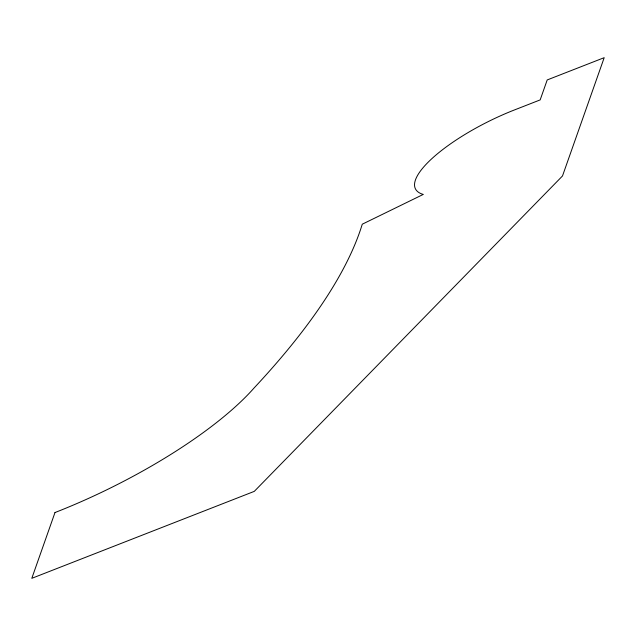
<?xml version="1.0" encoding="UTF-8"?>
<svg xmlns="http://www.w3.org/2000/svg" width="636" height="636" viewBox="0 0 636 636"><rect width="100%" height="100%" fill="white"/><g stroke="black" fill="none" stroke-linecap="round" stroke-linejoin="round"><path stroke-width="0.95" d="M54.99 512.544L31.8 578.331L254.281 491.374L562.494 175.965L604.2 57.669L547.206 79.945L540.171 99.9L512.807 110.592A96.298 27.992 -26.3 0 0 430.946 159.501A96.298 27.992 -26.3 0 0 423.258 194.425L362.266 224.206A980.911 285.151 -26.3 0 1 254.042 388.024A212.058 61.644 -26.3 0 1 54.99 512.544"/></g></svg>
